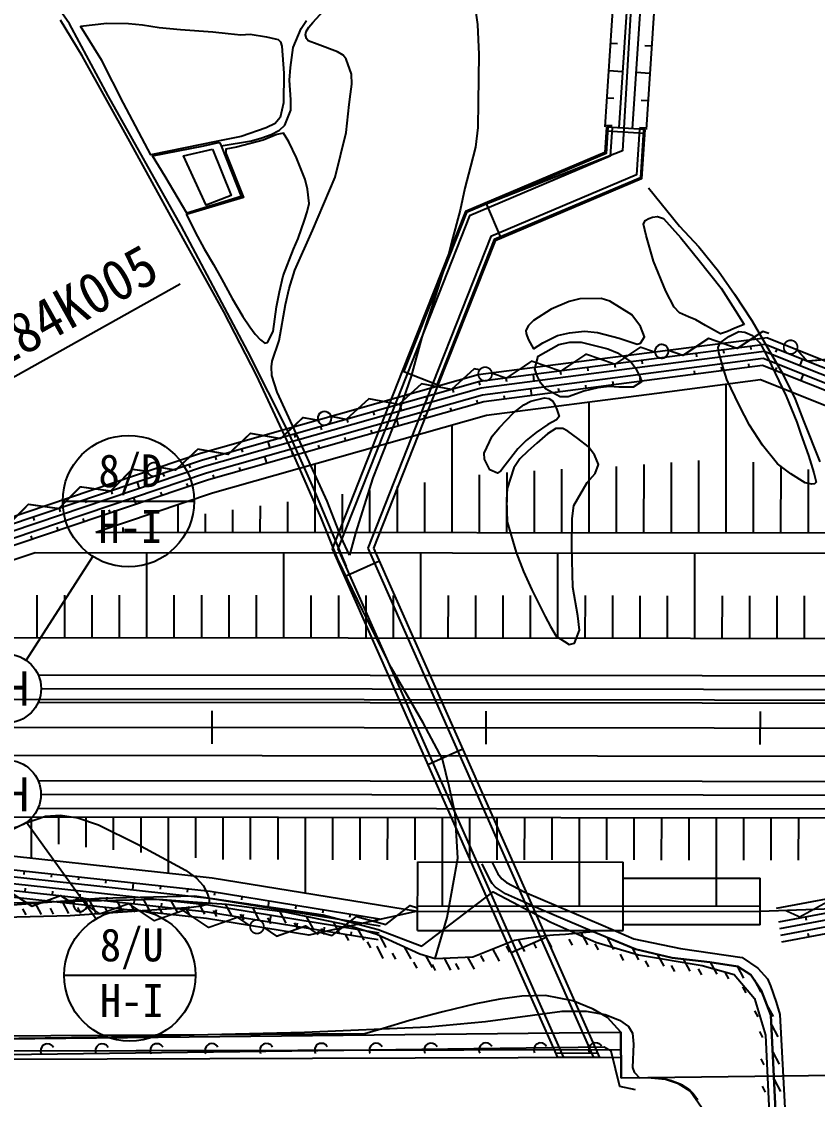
# Model space of a CAD drawing. Header units: millimetres. Extents: x 6886 to 7682, y 1103 to 1809.
# Drawn here: x 7241.4 to 7299.5, y 1448.9 to 1527.5 of the extents above; entities that cross this region are included whole.
import ezdxf
from ezdxf.enums import TextEntityAlignment as Align
from ezdxf.xclip import XClip

# ---------------------------------------------------------------- set-up
doc = ezdxf.new("R2010")
doc.units = ezdxf.units.MM
doc.header["$LTSCALE"] = 10
doc.header["$MEASUREMENT"] = 0
doc.header["$XCLIPFRAME"] = 2
for name, color, linetype in [('TN-CABL', 4, 'Continuous'), ('TN-MANH', 4, 'Continuous'), ('TZ-BASE', 253, 'Continuous'), ('TZ-CABL', 4, 'Continuous')]:
    doc.layers.add(name, color=color, linetype=linetype)
doc.styles.add('GR', font='GulimChe.ttf')
doc.styles.add('SYMBTEXT', font='GulimChe.ttf')
doc.linetypes.add('ZIGZAG', pattern='A,0.0001,-0.2,[131,ltypeshp.shx,S=0.2,R=0,X=-0.2,Y=0],-0.4,[131,ltypeshp.shx,S=0.2,R=180,X=0.2,Y=0],-0.2', length=0.8001)

# ---------------------------------------------------------------- blocks, each defined once
blk = doc.blocks.new('AZ0802')
at = {"color": 0}
blk.add_arc((0, 0), 0.5, 0, 180, dxfattribs=at)
blk = doc.blocks.new('AZ070')
at = {"color": 0}
for points in [[(-1, 0), (-1, -0.5)], [(0, 0), (0, -1)]]:
    blk.add_lwpolyline(points, dxfattribs=at)
blk = doc.blocks.new('smd')
at = {"color": 0, "lineweight": -3, "ltscale": 5, "const_width": 0.13}
blk.add_lwpolyline([(0.5, 0, 1), (-0.5, 0, 1)], format="xyb", close=True, dxfattribs=at)
blk.add_lwpolyline([(12.5, 0), (11.5, 0.5), (9.5, -0.5), (7.5, 0.5), (5.5, -0.5), (3.5, 0.5), (1.5, -0.5), (0.5, 0)], dxfattribs=at)
blk = doc.blocks.new('JD-FGHFFHHF5RSFGS')
at = {"layer": 'TZ-BASE'}
for p, q in [((309.577, 50.289), (309.078, 50.321)), ((312.071, 50.125), (311.573, 50.158)), ((309.945, 48.26), (308.947, 48.326)), ((311.94, 48.129), (310.943, 48.195)), ((309.315, 46.297), (308.816, 46.33)), ((311.809, 46.133), (311.31, 46.166)), ((309.184, 44.302), (308.685, 44.334)), ((311.571, 44.037), (308.777, 44.221)), ((311.678, 44.138), (311.179, 44.17)), ((311.552, 43.738), (308.758, 43.921)), ((301.084, 36.114), (299.993, 38.692)), ((315.311, 27.705), (315.343, 27.457)), ((317.294, 27.964), (317.326, 27.716)), ((319.277, 28.223), (319.31, 27.975)), ((321.202, 28.019), (321.11, 27.787)), ((309.361, 26.929), (309.394, 26.681)), ((311.345, 27.188), (311.377, 26.94)), ((319.188, 26.699), (319.156, 26.947)), ((323.06, 27.278), (322.875, 26.814)), ((296.47, 25.375), (293.867, 26.404)), ((303.412, 26.152), (303.477, 25.657)), ((305.395, 26.411), (305.427, 26.163)), ((307.378, 26.67), (307.411, 26.422)), ((315.222, 26.181), (315.19, 26.429)), ((317.205, 26.44), (317.173, 26.688)), ((321.107, 26.442), (321.199, 26.675)), ((322.964, 25.701), (323.15, 26.166)), ((299.448, 25.625), (299.516, 25.384)), ((301.429, 25.893), (301.461, 25.646)), ((307.289, 25.146), (307.257, 25.394)), ((309.272, 25.404), (309.24, 25.652)), ((311.256, 25.663), (311.223, 25.911)), ((317.503, 14.611), (317.514, 25.472)), ((295.599, 24.536), (295.667, 24.295)), ((297.523, 25.08), (297.591, 24.84)), ((301.34, 24.369), (301.307, 24.617)), ((303.323, 24.628), (303.258, 25.124)), ((305.306, 24.887), (305.274, 25.135)), ((293.674, 23.991), (293.81, 23.51)), ((297.446, 23.499), (297.378, 23.74)), ((299.37, 24.044), (299.302, 24.284)), ((307.503, 14.621), (307.512, 24.166)), ((289.825, 22.902), (289.893, 22.661)), ((291.75, 23.447), (291.818, 23.206)), ((293.597, 22.41), (293.461, 22.891)), ((295.521, 22.955), (295.453, 23.195)), ((287.901, 22.358), (287.969, 22.117)), ((291.672, 21.866), (291.604, 22.106)), ((297.503, 14.631), (297.511, 22.478)), ((284.052, 21.268), (284.188, 20.787)), ((285.976, 21.813), (286.045, 21.572)), ((289.748, 21.321), (289.68, 21.562)), ((282.128, 20.724), (282.196, 20.483)), ((285.899, 20.232), (285.831, 20.473)), ((287.823, 20.777), (287.755, 21.017)), ((280.203, 20.179), (280.271, 19.939)), ((283.975, 19.688), (283.838, 20.169)), ((313.503, 14.615), (313.508, 19.744)), ((315.503, 14.613), (315.508, 19.893)), ((319.503, 14.609), (319.508, 19.774)), ((276.399, 18.946), (276.479, 18.71)), ((278.294, 19.586), (278.374, 19.349)), ((282.05, 19.143), (281.982, 19.384)), ((287.503, 14.641), (287.508, 19.648)), ((301.503, 14.627), (301.507, 19.005)), ((303.503, 14.625), (303.508, 19.135)), ((305.503, 14.623), (305.508, 19.264)), ((309.503, 14.619), (309.508, 19.447)), ((311.503, 14.617), (311.508, 19.595)), ((321.503, 14.607), (321.508, 19.507)), ((323.503, 14.606), (323.508, 19.24)), ((274.504, 18.307), (274.664, 17.833)), ((278.224, 17.979), (278.145, 18.216)), ((280.126, 18.599), (280.058, 18.839)), ((295.503, 14.633), (295.507, 18.273)), ((299.503, 14.629), (299.507, 18.837)), ((272.609, 17.668), (272.689, 17.431)), ((276.329, 17.34), (276.249, 17.577)), ((289.503, 14.639), (289.506, 17.426)), ((291.503, 14.637), (291.506, 17.708)), ((293.503, 14.635), (293.506, 17.991)), ((270.714, 17.028), (270.794, 16.791)), ((274.434, 16.7), (274.275, 17.174)), ((277.503, 14.65), (277.505, 16.681)), ((283.503, 14.644), (283.505, 16.58)), ((285.503, 14.642), (285.505, 16.862)), ((266.924, 15.749), (267.004, 15.512)), ((268.819, 16.389), (268.899, 16.152)), ((272.539, 16.061), (272.459, 16.298)), ((279.503, 14.648), (279.504, 16.002)), ((281.503, 14.646), (281.505, 16.298)), ((268.749, 14.782), (268.669, 15.019)), ((270.644, 15.422), (270.564, 15.659)), ((273.503, 14.654), (273.503, 14.993)), ((275.503, 14.652), (275.504, 15.329)), ((266.854, 14.143), (266.774, 14.38)), ((288.737, 13.433), (305.205, -23.689)), ((289.171, 13.442), (305.642, -23.687)), ((291.339, 13.486), (307.826, -23.68)), ((291.773, 13.495), (308.263, -23.678)), ((275.222, 6.962), (275.228, 13.152)), ((285.222, 6.953), (285.228, 13.143)), ((295.222, 6.943), (295.228, 13.133)), ((305.222, 6.933), (305.228, 13.123)), ((315.222, 6.924), (315.228, 13.114)), ((292.199, 12.534), (289.64, 11.399)), ((267.222, 6.97), (267.225, 10.065)), ((269.222, 6.968), (269.225, 10.063)), ((271.222, 6.966), (271.225, 10.061)), ((273.222, 6.964), (273.225, 10.059)), ((277.222, 6.96), (277.225, 10.055)), ((279.222, 6.959), (279.225, 10.054)), ((281.222, 6.957), (281.225, 10.052)), ((283.222, 6.955), (283.225, 10.05)), ((287.222, 6.951), (287.225, 10.046)), ((289.222, 6.949), (289.225, 10.044)), ((291.222, 6.947), (291.225, 10.042)), ((293.222, 6.945), (293.225, 10.04)), ((297.222, 6.941), (297.225, 10.036)), ((299.222, 6.939), (299.225, 10.034)), ((301.222, 6.937), (301.225, 10.032)), ((303.222, 6.935), (303.225, 10.03)), ((307.222, 6.931), (307.225, 10.026)), ((309.222, 6.929), (309.225, 10.024)), ((311.222, 6.927), (311.225, 10.022)), ((313.222, 6.926), (313.225, 10.021)), ((317.222, 6.922), (317.225, 10.017)), ((319.222, 6.92), (319.225, 10.015)), ((321.222, 6.918), (321.225, 10.013)), ((323.222, 6.916), (323.225, 10.011)), ((279.996, -0.792), (279.998, 1.608)), ((279.996, -0.792), (279.998, 1.608)), ((299.996, -0.812), (299.998, 1.588)), ((319.996, -0.831), (319.998, 1.569)), ((298.282, -1.177), (295.722, -2.313)), ((169.991, -6.035), (371.821, -6.231)), ((169.991, -6.035), (371.821, -6.231)), ((266.773, -6.129), (266.77, -9.115)), ((268.773, -6.131), (268.771, -8.121)), ((270.773, -6.133), (270.771, -8.32)), ((272.773, -6.135), (272.771, -8.519)), ((274.773, -6.137), (274.771, -8.718)), ((276.773, -6.139), (276.769, -10.21)), ((278.773, -6.141), (278.77, -9.116)), ((280.773, -6.143), (280.77, -9.238)), ((282.773, -6.145), (282.77, -9.24)), ((284.773, -6.147), (284.77, -9.242)), ((286.773, -6.149), (286.768, -11.668)), ((288.773, -6.151), (288.77, -9.246)), ((290.773, -6.153), (290.77, -9.248)), ((292.773, -6.155), (292.77, -9.25)), ((294.773, -6.157), (294.77, -9.252)), ((296.773, -6.159), (296.767, -12.609)), ((298.773, -6.16), (298.77, -9.255)), ((300.773, -6.162), (300.77, -9.257)), ((302.773, -6.164), (302.77, -9.259)), ((304.773, -6.166), (304.77, -9.261)), ((306.773, -6.168), (306.767, -12.618)), ((308.773, -6.17), (308.77, -9.265)), ((310.773, -6.172), (310.77, -9.267)), ((312.773, -6.174), (312.77, -9.269)), ((314.773, -6.176), (314.77, -9.271)), ((316.773, -6.178), (316.767, -12.628)), ((318.773, -6.18), (318.77, -9.275)), ((320.773, -6.182), (320.77, -9.277)), ((322.773, -6.184), (322.77, -9.279)), ((294.982, -14.401), (294.987, -9.401)), ((309.982, -14.415), (309.987, -9.415)), ((266.269, -10.066), (266.242, -10.315)), ((268.257, -10.284), (268.23, -10.533)), ((270.245, -10.502), (270.218, -10.75)), ((272.233, -10.719), (272.206, -10.968)), ((274.221, -10.937), (274.167, -11.434)), ((309.986, -10.589), (319.986, -10.599)), ((319.983, -13.999), (319.986, -10.599)), ((266.343, -11.583), (266.371, -11.335)), ((268.331, -11.801), (268.359, -11.553)), ((270.32, -12.019), (270.347, -11.77)), ((276.21, -11.155), (276.182, -11.403)), ((278.198, -11.372), (278.171, -11.621)), ((280.183, -11.608), (280.143, -11.854)), ((272.308, -12.236), (272.335, -11.988)), ((274.296, -12.454), (274.35, -11.957)), ((276.284, -12.672), (276.311, -12.423)), ((282.157, -11.929), (282.117, -12.176)), ((284.131, -12.251), (284.051, -12.745)), ((286.105, -12.573), (286.065, -12.82)), ((278.272, -12.889), (278.299, -12.641)), ((280.256, -13.139), (280.296, -12.892)), ((282.23, -13.461), (282.27, -13.214)), ((284.204, -13.783), (284.284, -13.289)), ((288.079, -12.895), (288.039, -13.141)), ((290.053, -13.216), (290.013, -13.463)), ((286.178, -14.104), (286.218, -13.858)), ((292.027, -13.538), (291.987, -13.785)), ((319.983, -13.999), (309.983, -13.989)), ((323.306, -13.408), (323.352, -13.649)), ((288.152, -14.426), (288.192, -14.179)), ((290.126, -14.748), (290.166, -14.501)), ((301.805, -16.024), (304.364, -14.889)), ((323.536, -14.865), (323.49, -14.623)), ((292.015, -15.562), (292.436, -16.463)), ((308.131, -23.368), (305.072, -23.379)), ((308.263, -23.678), (305.205, -23.689))]:
    blk.add_line(p, q, dxfattribs=at)
for points in [[(308.678, 44.227), (309.773, 60.905)], [(310.762, 60.707), (309.676, 44.162)], [(310.673, 44.096), (311.751, 60.509), (312.91, 63.899), (316.418, 67.825), (316.555, 67.777), (317.497, 67.449), (318.438, 67.119), (319.379, 66.79), (320.321, 66.459), (321.262, 66.128), (322.203, 65.797), (323.144, 65.465), (324.084, 65.133), (325.025, 64.8)], [(331.671, 57.328), (323.121, 62.416), (316.076, 66.686), (314.213, 64.619), (312.74, 60.311), (311.671, 44.031)], [(308.777, 44.221), (308.655, 42.356), (298.471, 38.049), (293.867, 26.404)], [(308.877, 44.214), (308.751, 42.288), (298.549, 37.973), (293.96, 26.368)], [(309.177, 44.195), (309.038, 42.084), (298.782, 37.746), (294.239, 26.257)], [(311.172, 44.063), (310.953, 40.722), (300.333, 36.231), (296.098, 25.522)], [(311.472, 44.044), (311.24, 40.518), (300.566, 36.003), (296.377, 25.411)], [(311.571, 44.037), (311.336, 40.45), (300.643, 35.927), (296.47, 25.375)], [(320.629, 29.149), (320.174, 29.308), (318.317, 28.061), (316.206, 28.799), (314.35, 27.552), (313.294, 27.92)], [(320.518, 28.831), (341.24, 20.561), (347.864, 17.27), (360.993, 10.749), (365.233, 9.87), (379.958, 13.413), (400.01, 12.731), (414.104, 13.098), (420.007, 11.322), (443.405, 10.051), (431.317, 27.806), (439.01, 28.803), (446.363, 29.151)], [(320.518, 28.831), (306.564, 27.068), (299.414, 26.135), (279.126, 20.394), (260.051, 13.958), (245.154, 19.442), (238.581, 19.448)], [(364.899, 8.25), (341.035, 20.104), (320.344, 28.362), (312.045, 27.279)], [(364.899, 7.692), (340.831, 19.647), (320.279, 27.85), (312.122, 26.785)], [(312.122, 26.785), (299.616, 25.153), (279.422, 19.439), (260.036, 12.898), (238.582, 20.795)], [(312.045, 27.279), (299.515, 25.644), (279.274, 19.916), (260.044, 13.428), (238.583, 21.328)], [(364.899, 7.42), (360.544, 9.297), (340.627, 19.19), (320.215, 27.337), (312.2, 26.291)], [(364.898, 6.875), (360.334, 8.843), (340.423, 18.733), (320.15, 26.824), (312.278, 25.797)], [(312.2, 26.291), (299.717, 24.662), (279.57, 18.961), (260.029, 12.368), (238.582, 20.262)], [(299.509, 26.498), (299.121, 26.571), (297.468, 25.065), (295.272, 25.482), (293.62, 23.976), (291.423, 24.393), (289.771, 22.887), (288.672, 23.095)], [(293.867, 26.404), (288.737, 13.433)], [(294.239, 26.257), (289.171, 13.442)], [(312.278, 25.797), (299.818, 24.17), (279.718, 18.483), (260.022, 11.837), (238.581, 19.73)], [(296.098, 25.522), (291.339, 13.486)], [(296.47, 25.375), (291.773, 13.495)], [(312.433, 24.809), (320.021, 25.799), (340.014, 17.82), (346.53, 14.583)], [(271.503, 14.656), (280.014, 17.528), (300.02, 23.188), (312.433, 24.809)], [(271.503, 14.656), (327.093, 14.602)], [(327.991, 13.101), (267.07, 13.16), (260.008, 10.777), (253.498, 13.174), (199.507, 13.226)], [(139.923, 7.094), (364.898, 6.875)], [(139.923, 7.094), (364.898, 6.875)], [(-0.035, 2.05), (19.974, 2.333), (39.983, 2.51), (59.99, 2.603), (79.995, 2.636), (99.998, 2.632), (112.168, 2.621), (699.999, 2.05)], [(0, 0), (19.998, 0.283), (39.997, 0.46), (59.997, 0.553), (79.997, 0.586), (99.997, 0.582), (112.166, 0.571), (699.997, 0)], [(0.035, -2.05), (0.036, -2.05), (20.022, -1.767), (40.011, -1.59), (60.003, -1.497), (79.998, -1.464), (99.996, -1.468), (112.165, -1.479), (699.995, -2.05)], [(321.185, -12.788), (339.928, -9.275), (359.945, -11.256), (369.65, -6.229)], [(321.341, -13.776), (339.972, -10.284), (360.142, -12.28), (371.821, -6.231)], [(294.984, -13.007), (287.041, -14.752), (279.581, -13.536), (260.422, -11.438), (247.792, -16.625), (240.522, -19.043), (233.147, -19.56), (220.26, -22.9), (199.775, -21.508), (188.637, -6.804)], [(321.417, -14.262), (339.963, -10.785), (360.24, -12.792), (371.82, -6.795)], [(321.494, -14.748), (339.954, -11.287), (360.339, -13.305), (371.819, -7.358)], [(197.926, -12.253), (250.422, -12.304), (259.989, -8.373), (279.986, -10.562), (294.984, -13.007)], [(371.819, -8.131), (360.439, -14.319), (345.078, -12.799), (339.967, -12.293), (319.984, -13.031)], [(321.57, -15.233), (339.945, -11.788), (360.437, -13.817), (371.819, -7.921)], [(229.854, -18.347), (232.823, -17.577), (240.13, -17.066), (247.095, -14.749), (260.133, -9.395), (279.851, -11.553), (292.336, -13.588)], [(294.987, -9.401), (309.987, -9.415)], [(229.876, -18.858), (232.904, -18.073), (240.228, -17.56), (247.27, -15.218), (260.205, -9.905), (279.784, -12.049), (292.256, -14.082)], [(229.898, -19.369), (232.985, -18.569), (240.326, -18.055), (247.444, -15.687), (260.278, -10.416), (279.716, -12.545), (292.175, -14.575)], [(229.921, -19.879), (233.066, -19.064), (240.424, -18.549), (247.618, -16.156), (260.35, -10.927), (279.649, -13.04), (292.095, -15.069)], [(260.974, -10.996), (262.853, -12.207), (264.95, -11.431), (266.829, -12.643), (268.926, -11.866), (269.866, -12.472)], [(287.671, -14.48), (288.75, -14.771), (290.512, -13.394), (292.67, -13.977), (294.432, -12.6), (294.984, -12.749)], [(294.984, -12.607), (319.984, -12.631)], [(294.984, -13.007), (319.984, -13.031)], [(283.756, -14.198), (284.686, -14.818), (286.794, -14.075), (287.724, -14.695)], [(294.982, -14.401), (309.982, -14.415)], [(312.512, -25.13), (312.901, -25.208), (313.233, -25.286), (313.517, -25.366), (313.758, -25.446), (313.962, -25.525), (314.136, -25.605), (314.287, -25.685), (314.421, -25.763), (314.543, -25.841), (314.655, -25.918), (314.758, -25.996), (314.853, -26.074), (314.94, -26.153), (315.021, -26.234), (315.097, -26.317), (315.167, -26.402), (315.234, -26.491), (315.296, -26.582), (315.355, -26.674), (315.409, -26.767)]]:
    blk.add_lwpolyline(points, dxfattribs=at)
for points, elevation in [([(246.669, -22.513), (271.646, -22.205), (286.727, -21.825), (295.751, -21.439), (299.936, -21.059), (305.536, -20.294), (307.287, -20.308), (308.662, -20.554), (309.718, -20.956), (310.385, -21.409), (310.666, -21.906), (310.736, -22.719), (310.666, -24.422), (310.784, -24.751), (311.209, -25.186)], 53), ([(262.6, -8.416), (266.269, -6.612), (267.813, -6.065), (268.92, -5.985), (270.175, -6.183), (271.687, -6.709), (274.549, -8.12), (278.041, -10.018), (278.834, -10.586), (279.319, -11.133), (279.625, -11.696), (279.777, -12.126), (279.763, -12.35), (279.588, -12.525), (279.22, -12.644), (278.458, -12.733), (273.433, -13.081), (269.634, -13.34), (264.764, -13.458)], 60), ([(310.888, -26.049), (309.748, -25.791), (309.099, -23.208), (308.61, -22.916), (198.369, -24.345), (198.465, -26.727), (220.268, -26.685), (224.745, -27.16), (224.973, -28.526), (224.659, -30.528), (223.437, -30.917), (204.123, -31.27), (200.847, -32.067), (198.419, -32.939), (198.052, -33.774), (199.235, -34.236), (306.2, -33.434), (309.476, -30.874), (313.93, -30.235)], 52)]:
    blk.add_lwpolyline(points, dxfattribs=dict(at, elevation=elevation))
for points in [[(313.294, 27.92, 1), (312.302, 27.793, 1)], [(288.672, 23.095, 1), (287.71, 22.823, 1)], [(269.866, -12.472, 1), (270.86, -12.581, 1)]]:
    blk.add_lwpolyline(points, format="xyb", close=True, dxfattribs=at)
at = {"layer": 'TZ-BASE', "extrusion": (-0.012428, 0.999923, 0), "elevation": -29.013}
blk.add_lwpolyline([(-309.498, 52.895), (-567.326, 50.576)], dxfattribs=at)
at = {"layer": 'TZ-BASE'}
for points in [[(280.654, 42.861, 55.704), (282.865, 43.222, 55.649), (283.623, 43.422, 55.555), (284.299, 43.666, 55.532), (284.901, 44.004, 55.461), (285.289, 44.349, 55.446), (285.725, 45.449, 55.367), (285.724, 46.204, 55.32), (285.633, 47.651, 55.281), (285.708, 48.556, 55.25), (285.893, 50.02, 55.046), (286.493, 51.414, 54.787), (286.877, 51.992, 54.67)], [(311.905, 76.215, 51.61), (309.941, 42.475, 52.26), (298.624, 38.056, 52.789)], [(289.803, 12.148, 54.1), (287.404, 17.83, 54.745), (285.556, 21.947, 55.248), (282.6, 27.852, 55.906), (277.734, 37.013, 56.943), (272.398, 46.504, 56.703), (269.573, 51.753, 56.208), (267.304, 55.016, 55.89), (264.433, 58.821, 55.612), (261.841, 63.092, 55.279), (260.318, 66.051, 55.047), (259.833, 67.334, 54.992), (259.62, 68.251, 54.861), (259.819, 71.481, 54.869)], [(264.668, -12.416, 60.411), (270.871, -12.254, 60.411), (276.093, -12.138, 60.303), (278.571, -12.311, 60.055), (281.037, -12.494, 59.962), (285.286, -13.06, 59.513), (289.735, -13.971, 58.948), (292.017, -14.689, 58.414), (295.147, -16.109, 57.113), (296.261, -16.449, 56.943), (297.132, -13.468, 55.805), (297.685, -10.493, 55.441), (297.914, -9.136, 55.364), (297.725, -5.851, 55.364), (297.284, -3.909, 55.24), (296.795, -1.915, 54.814), (295.382, 0.747, 54.768), (293.045, 4.792, 54.613), (290.968, 8.965, 53.924), (289.152, 12.688, 53.855), (287.932, 15.709, 53.839), (285.953, 20.279, 53.924), (283.226, 26.111, 55.194), (280.839, 30.725, 55.449), (277.248, 37.242, 55.589), (273.986, 43.154, 55.589), (270.502, 49.412, 55.31), (268.911, 52.026, 54.737)], [(290.012, 12.973, 53.644), (289.401, 14.296, 53.651), (288.38, 16.914, 53.855), (286.563, 20.904, 54.114), (284.724, 24.882, 54.333), (284.345, 26.101, 54.529), (284.313, 26.717, 54.529), (284.356, 27.134, 54.529), (284.879, 28.632, 54.529), (285.348, 31.274, 54.513), (285.617, 32.444, 54.505), (286.014, 33.781, 54.38), (287.309, 36.67, 54.216), (288.958, 40.566, 53.839), (289.758, 43.829, 53.636), (289.997, 45.871, 53.62), (290.095, 46.613, 53.628), (290.187, 47.354, 53.636), (290.164, 48.07, 53.777), (289.776, 49.184, 54.075), (289.559, 49.477, 54.153), (289.129, 49.707, 54.278), (287.647, 50.274, 54.474), (286.99, 50.505, 54.56), (286.861, 50.686, 54.56), (286.793, 50.959, 54.56), (286.838, 51.202, 54.56), (287.042, 51.515, 54.56), (287.346, 51.849, 54.56), (288.121, 52.712, 54.513)], [(299.097, 53.629, 51.661), (299.347, 51.702, 51.701), (299.443, 49.504, 51.708), (299.392, 46.037, 51.74), (299.382, 44.189, 51.748), (299.203, 42.745, 51.755), (298.851, 41.34, 51.834), (298.423, 39.771, 51.834), (298.096, 38.15, 51.865), (297.56, 36.17, 51.99), (297.238, 34.918, 51.998), (296.284, 31.921, 52.28), (295.286, 28.884, 52.335), (294.511, 26.036, 52.633), (293.538, 23.248, 52.821), (291.703, 18.63, 53.236), (290.454, 14.578, 53.44), (290.012, 12.973, 53.644)], [(270.382, 51.575, 55.07), (272.311, 51.809, 55.532), (273.888, 51.775, 55.861), (274.9, 51.669, 55.908), (276.121, 51.476, 56.018), (277.67, 51.33, 55.994), (280.035, 51.178, 56.08), (281.15, 51.056, 56.041), (282.086, 50.96, 55.963), (282.756, 51.008, 55.853), (283.947, 50.802, 55.641), (284.597, 50.657, 55.54), (284.793, 50.599, 55.5), (284.966, 50.431, 55.5), (285.074, 50.126, 55.5), (285.217, 48.153, 55.516), (285.186, 45.989, 55.516), (284.941, 44.925, 55.524), (284.584, 44.469, 55.555), (283.938, 44.151, 55.563), (282.097, 43.536, 55.657), (280.276, 43.161, 55.908), (275.504, 42.201, 55.767), (273.526, 45.962, 55.555), (271.924, 49.074, 55.289), (270.382, 51.575, 55.07)], [(280.993, 42.309, 55.641), (282.277, 39.086, 55.602), (278.111, 37.827, 55.884), (278.756, 36.549, 55.79), (279.41, 35.333, 55.751), (280.076, 34.195, 55.649), (280.667, 33.142, 55.641), (281.452, 31.697, 55.493), (282.229, 30.384, 55.422), (282.737, 29.64, 55.359), (283.133, 29.097, 55.391), (283.514, 28.691, 55.32), (283.824, 28.443, 55.148), (284.03, 28.487, 55.156), (284.44, 29.295, 55.148), (284.692, 31.098, 55.101), (284.891, 32.2, 54.975), (285.174, 33.366, 54.991), (285.932, 35.307, 54.858), (286.272, 36.09, 54.874), (286.719, 37.425, 54.803), (286.929, 38.023, 54.803), (287.065, 38.634, 54.811), (286.952, 39.676, 54.834), (286.768, 40.39, 54.999), (286.142, 41.979, 55.171), (285.582, 43.142, 55.336), (285.194, 43.771, 55.508), (284.718, 43.673, 55.563), (283.714, 43.262, 55.657), (281.752, 42.748, 55.845), (280.996, 42.612, 55.916), (280.993, 42.309, 55.641)], [(280.009, 42.614, 57.091), (281.363, 39.226, 56.566), (279.557, 38.529, 56.582), (277.886, 42.126, 57.044), (280.009, 42.614, 57.091)], [(311.838, 39.786, 50.141), (314.088, 36.978, 50.361), (315.503, 35.48, 50.518), (316.954, 33.701, 50.525), (318.103, 32.036, 50.823), (319.368, 30.094, 50.995), (321.613, 26.225, 51.497), (322.536, 24.372, 51.716), (323.138, 22.783, 52.014), (324.333, 19.787, 52.398)], [(318.827, 29.813, 51.364), (318.141, 29.539, 51.364), (317.59, 29.293, 51.356), (317.089, 29.137, 51.285), (315.985, 29.729, 51.231), (315.299, 30.146, 51.183), (314.752, 30.359, 51.121), (314.101, 30.653, 51.035), (313.719, 31.083, 51.035), (313.089, 32.232, 51.035), (312.207, 34.435, 51.035), (311.655, 36.3, 51.027), (311.459, 37.14, 51.003), (311.584, 37.412, 51.003), (311.856, 37.549, 51.003), (312.13, 37.635, 51.011), (312.502, 37.699, 51.011), (312.92, 37.557, 51.011), (314.202, 36.142, 51.05), (315.53, 34.485, 51.082), (317.143, 32.456, 51.191), (318.168, 30.849, 51.199), (318.827, 29.813, 51.364)], [(303.449, 28.039, 53.322), (304.119, 28.484, 53.346), (305.188, 29.004, 53.346), (306.06, 29.208, 53.377), (307.162, 29.319, 53.393), (308.111, 29.231, 53.393), (309.682, 28.817, 53.385), (311.001, 28.378, 53.385), (311.242, 28.439, 53.377), (311.546, 28.916, 53.291), (311.259, 29.675, 53.275), (310.612, 30.509, 53.268), (309.003, 31.511, 53.244), (308.375, 31.697, 53.221), (306.832, 31.676, 53.213), (306.055, 31.478, 53.213), (304.72, 30.938, 53.221), (303.445, 30.109, 53.252), (303.079, 29.74, 53.275), (302.889, 29.385, 53.283), (302.897, 29.162, 53.283), (303.046, 28.745, 53.283), (303.187, 28.465, 53.283), (303.449, 28.039, 53.322)], [(323.275, 18.245, 52.069), (322.22, 18.906, 52.061), (321.256, 19.648, 52.03), (320.147, 21.002, 51.975), (319.215, 22.462, 51.943), (318.485, 23.885, 51.912), (317.562, 25.788, 51.787), (317.328, 26.497, 51.787), (316.964, 27.776, 51.74), (316.92, 28.122, 51.748), (317.07, 28.485, 51.748), (317.696, 28.933, 51.763), (318.439, 29.299, 51.795), (318.854, 29.26, 51.795), (319.421, 29.019, 51.802), (319.961, 28.475, 51.881), (320.384, 27.723, 51.881), (320.821, 26.823, 51.881), (321.886, 24.587, 51.881), (322.67, 22.683, 51.92), (322.942, 21.803, 52.006), (323.517, 20.248, 52.014), (323.906, 18.988, 52.163), (324.069, 18.315, 52.163), (323.941, 18.173, 52.163), (323.765, 18.154, 52.163), (323.275, 18.245, 52.069)], [(305.982, 24.522, 54.482), (305.394, 24.539, 54.404), (304.308, 25.109, 54.278), (303.966, 25.541, 54.176), (303.709, 26.069, 54.137), (303.544, 26.584, 54.122), (303.786, 27.488, 54.129), (305.293, 28.343, 54.137), (306.104, 28.526, 54.137), (306.931, 28.526, 54.137), (308.869, 28.033, 54.145), (309.571, 27.747, 54.153), (310.541, 27.086, 54.223), (310.869, 26.682, 54.255), (311.276, 25.877, 54.38), (311.314, 25.626, 54.396), (310.724, 25.233, 54.529), (309.66, 25.238, 54.552), (308.997, 25.281, 54.56), (308.146, 25.19, 54.56), (307.111, 24.946, 54.568), (306.591, 24.76, 54.56), (305.982, 24.522, 54.482)], [(305.111, 22.855, 54.889), (304.48, 22.52, 54.889), (303.636, 21.935, 54.889), (302.911, 21.355, 54.881), (302.295, 20.747, 54.874), (301.362, 19.556, 54.842), (301.06, 19.126, 54.842), (300.824, 18.972, 54.827), (300.265, 19.212, 54.819), (299.853, 19.979, 54.74), (299.848, 20.424, 54.74), (300.435, 21.671, 54.748), (300.957, 22.305, 54.748), (301.991, 23.369, 54.748), (302.731, 23.955, 54.748), (303.244, 24.222, 54.748), (304.249, 24.463, 54.748), (304.559, 24.4, 54.756), (304.82, 24.25, 54.756), (305.02, 23.905, 54.756), (305.138, 23.603, 54.756), (305.311, 23.085, 54.756), (305.111, 22.855, 54.889)], [(305.948, 22.019, 55.493), (305.57, 22.231, 55.461), (305.069, 22.213, 55.461), (304.452, 21.84, 55.453), (303.686, 21.151, 55.414), (303.024, 20.567, 55.383), (302.434, 19.996, 55.383), (302.006, 19.354, 55.383), (301.525, 17.853, 55.399), (301.46, 17.012, 55.406), (301.516, 15.418, 55.579), (302.169, 13.183, 55.743), (302.7, 11.784, 55.845), (303.323, 10.449, 55.994), (304.282, 8.511, 56.19), (304.686, 7.766, 56.331), (305.103, 7.065, 56.425), (306.054, 6.453, 56.535), (306.429, 6.564, 56.574), (306.803, 7.496, 56.566), (306.671, 8.554, 56.558), (306.307, 10.635, 56.558), (306.249, 13.555, 56.48), (306.253, 15.647, 56.409), (306.388, 16.591, 56.26), (307.361, 18.276, 56.221), (307.937, 18.945, 56.08), (308.188, 19.59, 56.049), (307.894, 20.309, 55.837), (307.428, 20.907, 55.767), (306.685, 21.497, 55.712), (305.948, 22.019, 55.493)], [(263.55, -12.674, 62.08), (271.749, -12.042, 62.39), (278.688, -11.877, 62.29), (288.082, -13.281, 60.89), (292.104, -14.344, 60.07), (295.298, -15.559, 58.36), (300.497, -11.593, 57.03), (304.709, -13.804, 57.22), (307.992, -15.266, 57.51), (311.114, -16.179, 57.99), (315.744, -16.958, 59.29), (318.088, -17.633, 59.9), (319.564, -19.369, 60.68), (320.363, -22.041, 60.77), (321.204, -39.59, 61.12)], [(300.405, -9.402, 54.985), (300.845, -10.289, 55.016), (301.122, -10.636, 55.016), (301.475, -10.915, 55.016), (302.817, -11.622, 55.101), (308.526, -14.041, 55.364), (310.761, -15.02, 55.805), (314.168, -15.723, 56.835), (318.667, -16.374, 58.089), (319.82, -17.161, 58.375), (320.522, -17.949, 58.615), (320.738, -18.463, 58.631), (321.145, -19.655, 58.785), (321.431, -20.545, 58.816), (322.635, -43.286, 59.304), (326.533, -50.983, 60.519)], [(325.812, -51.173, 60.163), (321.874, -43.491, 59.358), (320.773, -20.603, 58.785), (320.05, -18.77, 58.6), (319.307, -17.649, 58.313), (318.349, -17.028, 58.112), (316.308, -16.727, 57.439), (313.574, -16.396, 56.463), (310.892, -15.782, 55.828), (307.878, -14.525, 55.496), (303.796, -12.811, 55.163), (301.397, -11.746, 55.054), (300.657, -11.252, 55.016), (300.418, -10.994, 55.016), (300.308, -10.78, 55.016), (299.7, -9.56, 54.954)], [(264.668, -12.416, 59.358), (270.871, -12.254, 59.358), (276.093, -12.138, 60.225), (278.571, -12.311, 60.225), (281.037, -12.494, 60.225), (285.286, -13.06, 59.823), (289.735, -13.971, 59.807), (292.017, -14.689, 58.22), (295.147, -16.109, 58.035), (296.261, -16.449, 56.424), (299.02, -16.336, 54.776), (302.044, -15.121, 54.907), (303.073, -14.939, 55.101), (304.358, -14.774, 55.101), (304.912, -14.735, 55.101)], [(304.912, -14.735, 55.101), (305.777, -14.674, 55.101), (307.785, -14.485, 55.248), (310.892, -15.782, 55.635), (313.574, -16.396, 56.618), (316.308, -16.727, 56.904), (318.349, -17.028, 57.152), (319.307, -17.649, 58.081), (320.05, -18.77, 58.329), (320.773, -20.603, 58.476), (320.773, -20.603, 58.917), (320.773, -20.603, 58.917), (321.874, -43.491, 58.917)], [(315.703, -27.318, 56.587), (314.871, -26.137, 56.517), (314.021, -25.61, 56.262), (313.067, -25.282, 55.062), (312.031, -25.199, 54.621), (309.835, -25.164, 54.11), (309.804, -21.833, 52.632), (308.852, -20.76, 52.887), (307.802, -20.152, 52.872), (306.323, -19.551, 52.872), (304.328, -19.164, 52.872), (302.578, -19.215, 52.879), (300.986, -19.414, 52.872), (299.232, -19.759, 52.872), (296.83, -20.342, 52.856), (294.389, -20.983, 52.856), (292.475, -21.559, 52.856), (291.131, -21.954, 52.833), (230.008, -22.353, 52.833)], [(231.023, -22.689, 54.17), (309.804, -21.833, 52.926), (309.835, -25.164, 52.895)], [(309.821, -23.674, 50.681), (309.821, -23.674, 50.681), (309.821, -23.674, 50.681), (309.821, -23.674, 50.681), (227.288, -23.951, 50.681), (227.324, -25.313, 52.09), (227.378, -26.278, 52.136), (227.049, -26.449, 52.136), (226.71, -26.538, 52.136), (207.407, -26.046, 51.95), (207.497, -24.632, 51.718), (207.498, -22.673, 51.718), (197.544, -22.76, 51.718)], [(229.548, -22.356, 52.841), (229.602, -23.268, 51.477), (309.816, -23.1, 51.478)], [(227.271, -23.273, 51.501), (309.816, -23.1, 50.681)], [(309.821, -23.674, 50.557), (227.288, -23.951, 51.6)]]:
    blk.add_polyline3d(points, dxfattribs=at)
blk.add_polyline3d([(280.654, 42.861, 55.712), (282.107, 39.152, 55.72), (278.137, 37.927, 55.782), (276.548, 40.6, 55.782), (275.637, 42.114, 55.782), (279.371, 42.856, 55.782), (280.442, 43.082, 55.712), (280.559, 43.073, 55.743)], close=True, dxfattribs=at)
for name, p, rotation in [('smd', (299.91, 26.198), 7.319854439352908), ('smd', (322.207, 28.159), 338.2991054050183), ('smd', (275.74, 19.234), 16.69181709360679), ('smd', (263.417, 15.094), 18.64533036755393), ('AZ070', (267.032, -12.354, 59.358), 28.44912486134563), ('AZ070', (269.031, -12.302, 59.358), 28.44912486134563), ('AZ070', (271.029, -12.25, 59.384), 28.44912486134563), ('smd', (283.259, -14.135), 172.8547317561068), ('AZ070', (273.001, -12.207, 59.712), 28.44912486134563), ('AZ070', (274.974, -12.163, 60.039), 28.44912486134563), ('AZ070', (276.956, -12.198, 60.225), 28.44912486134563), ('AZ070', (278.951, -12.339, 60.225), 28.44912486134563), ('AZ070', (280.946, -12.487, 60.225), 28.44912486134563), ('smd', (334.347, -12.501), 182.1149041461595), ('AZ070', (282.92, -12.745, 60.047), 28.44912486134563), ('AZ070', (284.894, -13.008, 59.86), 28.44912486134563), ('AZ070', (286.856, -13.381, 59.817), 28.44912486134563), ('AZ070', (288.816, -13.783, 59.81), 28.44912486134563), ('AZ070', (290.579, -14.237, 59.22), 28.44912486134563), ('AZ070', (292.191, -14.768, 58.21), 28.44912486134563), ('AZ070', (304.284, -14.783, 55.101), 28.44912486134563), ('AZ070', (306.902, -14.568, 55.183), 28.44912486134563), ('AZ070', (308.803, -14.91, 55.375), 28.44912486134563), ('AZ070', (294.009, -15.593, 58.102), 28.44912486134563), ('AZ070', (302.319, -15.072, 54.959), 28.44912486134563), ('AZ070', (310.637, -15.675, 55.603), 28.44912486134563), ('AZ070', (295.567, -16.237, 57.428), 28.44912486134563), ('AZ070', (296.915, -16.422, 56.034), 28.44912486134563), ('AZ070', (298.63, -16.352, 55.008), 28.44912486134563), ('AZ070', (300.453, -15.76, 54.838), 28.44912486134563), ('AZ070', (312.472, -16.144, 56.214), 28.44912486134563), ('AZ070', (314.364, -16.492, 56.701), 28.44912486134563), ('AZ070', (316.339, -16.731, 56.908), 28.44912486134563), ('AZ070', (318.303, -17.021, 57.147), 28.44912486134563), ('AZ070', (319.568, -18.043, 58.168), 28.44912486134563), ('AZ070', (320.458, -19.803, 58.412), 28.44912486134563), ('AZ070', (320.806, -21.298, 58.917), 28.44912486134563), ('AZ0802', (267.961, -23.188, 51.478), 28.44912486134563), ('AZ0802', (271.961, -23.179, 51.478), 28.44912486134563), ('AZ0802', (275.961, -23.171, 51.478), 28.44912486134563), ('AZ0802', (279.961, -23.162, 51.478), 28.44912486134563), ('AZ0802', (283.961, -23.154, 51.478), 28.44912486134563), ('AZ0802', (287.961, -23.146, 51.478), 28.44912486134563), ('AZ0802', (291.961, -23.137, 51.478), 28.44912486134563), ('AZ0802', (295.961, -23.129, 51.478), 28.44912486134563), ('AZ0802', (299.961, -23.12, 51.478), 28.44912486134563), ('AZ0802', (303.961, -23.112, 51.478), 28.44912486134563), ('AZ0802', (307.961, -23.104, 51.478), 28.44912486134563), ('AZ070', (320.903, -23.296, 58.917), 28.44912486134563), ('AZ070', (320.999, -25.294, 58.917), 28.44912486134563)]:
    blk.add_blockref(name, p, dxfattribs=dict(at, rotation=rotation))
blk = doc.blocks.new('TTTW101-2')
blk.add_line((-6, 0), (6, 0))
blk.add_circle((0, 0), 6)
at = {"style": 'SYMBTEXT'}
for tag, p in [('TTTW_TITLE_1', (0.17, 2.77)), ('TTTW_TITLE_2', (0.17, -2.31))]:
    blk.add_attdef(tag, text='', height=3, dxfattribs=at).set_placement(p, align=Align.MIDDLE_CENTER)
blk = doc.blocks.new('JD-DXGCJNDJ6FHK')
at = {"layer": 'TZ-BASE'}
for p, q in [((265.149, 80.344), (269.993, 87.881)), ((265.158, 68.493), (270.219, 61.434))]:
    blk.add_line(p, q, dxfattribs=at)
at = {"layer": 'TZ-BASE', "flags": 128}
blk.add_lwpolyline([(263.709, 84.991), (263.709, 100.694), (276.369, 107.781)], dxfattribs=at)
at = {"layer": 'TZ-BASE', "xscale": 0.7999999999856668, "yscale": 0.7999999999856668, "zscale": 0.7999999999856668, "rotation": 359.944370436161}
for p, values in [((272.588, 91.919), {'TTTW_TITLE_1': '8/D', 'TTTW_TITLE_2': 'H-I'}), ((272.69, 57.319), {'TTTW_TITLE_1': '8/U', 'TTTW_TITLE_2': 'H-I'})]:
    blk.add_blockref('TTTW101-2', p, dxfattribs=at).add_auto_attribs(values)
at = {"layer": 'TZ-BASE', "style": 'GR'}
blk.add_text('284K005', height=3, rotation=29.23871, dxfattribs=at).set_placement((263.201, 101.555))
blk = doc.blocks.new('TZMH101')
at = {"linetype": 'Continuous'}
blk.add_circle((0, 0), 2.5, dxfattribs=at)
at = {"style": 'SYMBTEXT'}
blk.add_attdef('TZMH_TITLE', text='', height=2.5, dxfattribs=at).set_placement((0, 0), align=Align.MIDDLE_CENTER)

msp = doc.modelspace()

# ---------------------------------------------------------------- linework, layer by layer
at = {"layer": 'TN-CABL', "linetype": 'ZIGZAG', "ltscale": 0.5}
for points in [[(7242.794, 1478.86), (7387.794, 1478.719)], [(7242.786, 1471.144), (7387.786, 1471.003)]]:
    msp.add_lwpolyline(points, dxfattribs=at)
at = {"layer": 'TZ-CABL', "flags": 128}
for points in [[(7242.586, 1479.86), (7388.003, 1479.719)], [(7242.794, 1478.86), (7387.794, 1478.719)], [(7242.584, 1477.86), (7388.001, 1477.719)], [(7242.578, 1472.144), (7387.996, 1472.003)], [(7242.786, 1471.144), (7387.786, 1471.003)], [(7242.576, 1470.144), (7387.994, 1470.003)]]:
    msp.add_lwpolyline(points, dxfattribs=at)

# ---------------------------------------------------------------- block references
at = {"layer": 'TN-MANH', "rotation": 359.9443704350932}
for p in [(7240.294, 1478.862), (7240.286, 1471.146)]:
    msp.add_blockref('TZMH101', p, dxfattribs=at).add_auto_attribs({'TZMH_TITLE': 'TH'})
at = {"layer": 'TZ-BASE'}
ref = msp.add_blockref('JD-FGHFFHHF5RSFGS', (6975.294, 1475.619), dxfattribs=at)
XClip(ref).set_block_clipping_path([(1.2904532464, -74.9979808822), (260.0220382386, -74.5728554974), (659.9232409142, -74.9611279262), (699.9238423978, -74.9611632133), (700.0694803054, 75.0388367882), (660.068878978, 75.0388013723), (259.9716238311, 75.4272641526), (-1.2904532465, 74.9979808817)])
msp.add_blockref('JD-DXGCJNDJ6FHK', (6976.584, 1400.621), dxfattribs=at)

doc.saveas('drawing.dxf')
